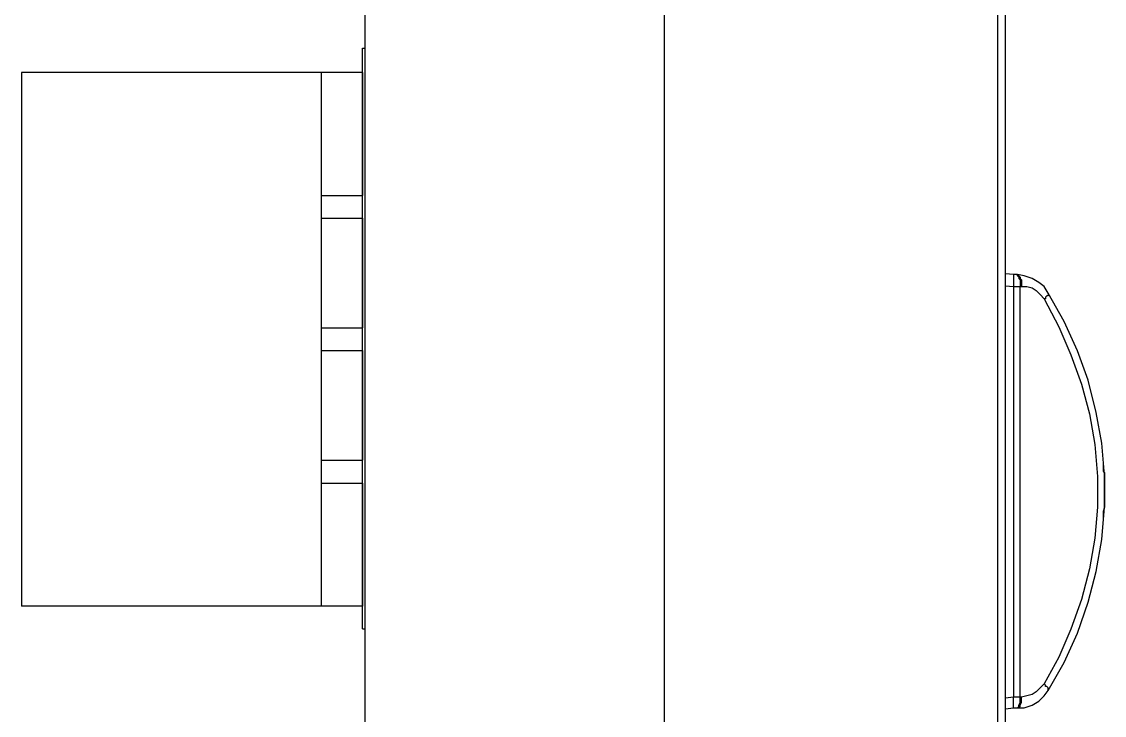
# Model space of a CAD drawing. Header units: centimetres. Extents: x -4.9 to 8, y -12.7 to 4.
# Drawn here: x 4.763 to 7.621, y -3.359 to -1.529 of the extents above; entities that cross this region are included whole.
import ezdxf

# ---------------------------------------------------------------- set-up
doc = ezdxf.new("R2010")
doc.units = ezdxf.units.CM
doc.header["$MEASUREMENT"] = 0
doc.layers.add('Layer 1', color=7, linetype='Continuous')

msp = doc.modelspace()

# ---------------------------------------------------------------- linework, layer by layer
at = {"layer": 'Layer 1', "color": 250, "lineweight": 25}
for points in [[(6.46023, -7.99084), (6.46023, -7.99084), (6.46023, 3.65082), (6.46023, 3.65082)], [(7.33866, 3.65082), (7.33866, 3.65082), (7.33866, -7.99084), (7.33866, -7.99084)], [(7.35982, -7.99084), (7.35982, -7.99084), (7.35982, 3.65082), (7.35982, 3.65082)], [(5.67001, -5.88241), (5.67001, -5.88241), (5.67001, 1.55062), (5.67001, 1.55062)], [(5.67, -5.89005), (5.67, -5.89005), (5.67, 1.54298), (5.67, 1.54298)], [(5.66297, -1.59969), (5.66297, -1.59969), (5.67001, -1.59969), (5.67001, -1.59969)], [(5.66297, -3.13075), (5.66297, -3.13075), (5.66297, -1.59969), (5.66297, -1.59969)], [(5.66297, -1.66319), (5.66297, -1.66319), (5.66297, -1.59969), (5.66297, -1.59969)], [(5.66297, -1.59969), (5.66297, -1.59969), (5.66297, -1.59969), (5.66297, -1.59969)], [(5.55361, -1.66319), (5.55361, -1.66319), (4.76337, -1.66319), (4.76337, -1.66319)], [(4.76337, -1.66319), (4.76337, -1.66319), (4.76337, -3.07078), (4.76337, -3.07078)], [(5.55361, -1.66319), (5.55361, -1.66319), (5.55361, -3.07078), (5.55361, -3.07078)], [(5.66297, -1.66319), (5.66297, -1.66319), (5.55361, -1.66319), (5.55361, -1.66319)], [(5.66297, -1.66319), (5.66297, -1.66319), (5.66297, -1.98774), (5.66297, -1.98774)], [(5.55361, -1.98774), (5.55361, -1.98774), (5.66297, -1.98774), (5.66297, -1.98774)], [(5.66297, -2.04771), (5.66297, -2.04771), (5.66297, -1.98774), (5.66297, -1.98774)], [(5.55361, -2.04771), (5.55361, -2.04771), (5.66297, -2.04771), (5.66297, -2.04771)], [(5.66297, -2.04771), (5.66297, -2.04771), (5.66297, -2.33699), (5.66297, -2.33699)], [(7.38098, -2.19647), (7.38098, -2.19647), (7.35982, -2.19431), (7.35982, -2.19431)], [(7.39157, -2.19647), (7.39157, -2.19647), (7.38804, -2.19647), (7.38804, -2.19647)], [(7.35982, -2.22606), (7.35982, -2.22606), (7.38098, -2.22822), (7.38098, -2.22822)], [(7.38098, -2.22822), (7.38098, -2.22822), (7.38098, -3.31124), (7.38098, -3.31124)], [(7.39862, -3.31124), (7.39862, -3.31124), (7.39862, -2.22822), (7.39862, -2.22822)], [(7.39862, -2.22822), (7.39862, -2.22822), (7.40215, -2.22822), (7.40215, -2.22822)], [(5.55361, -2.33699), (5.55361, -2.33699), (5.66297, -2.33699), (5.66297, -2.33699)], [(5.66297, -2.39696), (5.66297, -2.39696), (5.66297, -2.33699), (5.66297, -2.33699)], [(5.55361, -2.39696), (5.55361, -2.39696), (5.66297, -2.39696), (5.66297, -2.39696)], [(5.66297, -2.39696), (5.66297, -2.39696), (5.66297, -2.68624), (5.66297, -2.68624)], [(5.55361, -2.68624), (5.55361, -2.68624), (5.66297, -2.68624), (5.66297, -2.68624)], [(5.66297, -2.74621), (5.66297, -2.74621), (5.66297, -2.68624), (5.66297, -2.68624)], [(7.61734, -2.6974), (7.61734, -2.6974), (7.61734, -2.6974), (7.61734, -2.6974)], [(5.55361, -2.74621), (5.55361, -2.74621), (5.66297, -2.74621), (5.66297, -2.74621)], [(5.66297, -2.74621), (5.66297, -2.74621), (5.66297, -3.07078), (5.66297, -3.07078)], [(7.61734, -2.83852), (7.61734, -2.83852), (7.61734, -2.83852), (7.61734, -2.83852)], [(5.55361, -3.07078), (5.55361, -3.07078), (4.76337, -3.07078), (4.76337, -3.07078)], [(5.66297, -3.07078), (5.66297, -3.07078), (5.55361, -3.07078), (5.55361, -3.07078)], [(5.66297, -3.13075), (5.66297, -3.13075), (5.66297, -3.07078), (5.66297, -3.07078)], [(5.66297, -3.13075), (5.66297, -3.13075), (5.67001, -3.13075), (5.67001, -3.13075)], [(5.66297, -3.13075), (5.66297, -3.13075), (5.66297, -3.13075), (5.66297, -3.13075)], [(7.38098, -3.31124), (7.38098, -3.31124), (7.35982, -3.31339), (7.35982, -3.31339)], [(7.40215, -3.31124), (7.40215, -3.31124), (7.39862, -3.31124), (7.39862, -3.31124)], [(7.35982, -3.34161), (7.35982, -3.34161), (7.38098, -3.33947), (7.38098, -3.33947)], [(7.38804, -3.33947), (7.38804, -3.33947), (7.39157, -3.33947), (7.39157, -3.33947)]]:
    msp.add_open_spline(points, degree=3, dxfattribs=at)
for points, knots in [([(7.38098, -2.19647), (7.38098, -2.19647), (7.38098, -2.19647), (7.38098, -2.19647), (7.38098, -2.19647), (7.38098, -2.19647), (7.38098, -2.19999), (7.38098, -2.19999), (7.38098, -2.19999), (7.38098, -2.19999), (7.38098, -2.20352), (7.38098, -2.20352), (7.38098, -2.20352), (7.38098, -2.20352), (7.38098, -2.20704), (7.38098, -2.20704), (7.38098, -2.20704), (7.38098, -2.20704), (7.38098, -2.21057), (7.38098, -2.21057), (7.38098, -2.21057), (7.38098, -2.21057), (7.38098, -2.2141), (7.38098, -2.2141), (7.38098, -2.2141), (7.38098, -2.2141), (7.38098, -2.22115), (7.38098, -2.22115), (7.38098, -2.22115), (7.38098, -2.22115), (7.38098, -2.22822), (7.38098, -2.22822)], [0, 0, 0, 0, 0.1111111, 0.1111111, 0.1111111, 0.1111111, 0.2222222, 0.2222222, 0.2222222, 0.2222222, 0.3333333, 0.3333333, 0.3333333, 0.3333333, 0.4444444, 0.4444444, 0.4444444, 0.4444444, 0.5555556, 0.5555556, 0.5555556, 0.5555556, 0.6666667, 0.6666667, 0.6666667, 0.6666667, 0.7777778, 0.7777778, 0.7777778, 0.7777778, 1, 1, 1, 1]), ([(7.38804, -2.19647), (7.38804, -2.19647), (7.3845, -2.19647), (7.3845, -2.19647), (7.3845, -2.19647), (7.3845, -2.19647), (7.38098, -2.19647), (7.38098, -2.19647)], [0, 0, 0, 0, 0.3333333, 0.3333333, 0.3333333, 0.3333333, 1, 1, 1, 1]), ([(7.38804, -2.19647), (7.38804, -2.19647), (7.39157, -2.19647), (7.39157, -2.19647), (7.39157, -2.19647), (7.39157, -2.19647), (7.39157, -2.19999), (7.39157, -2.19999), (7.39157, -2.19999), (7.39157, -2.19999), (7.39509, -2.20352), (7.39509, -2.20352), (7.39509, -2.20352), (7.39509, -2.20352), (7.39509, -2.20704), (7.39509, -2.20704), (7.39509, -2.20704), (7.39509, -2.20704), (7.39862, -2.21057), (7.39862, -2.21057), (7.39862, -2.21057), (7.39862, -2.21057), (7.39862, -2.2141), (7.39862, -2.2141), (7.39862, -2.2141), (7.39862, -2.2141), (7.39862, -2.22115), (7.39862, -2.22115), (7.39862, -2.22115), (7.39862, -2.22115), (7.39862, -2.22822), (7.39862, -2.22822)], [0, 0, 0, 0, 0.1111111, 0.1111111, 0.1111111, 0.1111111, 0.2222222, 0.2222222, 0.2222222, 0.2222222, 0.3333333, 0.3333333, 0.3333333, 0.3333333, 0.4444444, 0.4444444, 0.4444444, 0.4444444, 0.5555556, 0.5555556, 0.5555556, 0.5555556, 0.6666667, 0.6666667, 0.6666667, 0.6666667, 0.7777778, 0.7777778, 0.7777778, 0.7777778, 1, 1, 1, 1]), ([(7.39157, -2.19647), (7.39157, -2.19647), (7.39157, -2.19647), (7.39157, -2.19647), (7.39157, -2.19647), (7.39157, -2.19647), (7.39509, -2.19999), (7.39509, -2.19999), (7.39509, -2.19999), (7.39509, -2.19999), (7.39862, -2.20352), (7.39862, -2.20352), (7.39862, -2.20352), (7.39862, -2.20352), (7.39862, -2.20704), (7.39862, -2.20704), (7.39862, -2.20704), (7.39862, -2.20704), (7.40215, -2.21057), (7.40215, -2.21057), (7.40215, -2.21057), (7.40215, -2.21057), (7.40215, -2.2141), (7.40215, -2.2141), (7.40215, -2.2141), (7.40215, -2.2141), (7.40215, -2.22115), (7.40215, -2.22115), (7.40215, -2.22115), (7.40215, -2.22115), (7.40215, -2.22822), (7.40215, -2.22822)], [0, 0, 0, 0, 0.1111111, 0.1111111, 0.1111111, 0.1111111, 0.2222222, 0.2222222, 0.2222222, 0.2222222, 0.3333333, 0.3333333, 0.3333333, 0.3333333, 0.4444444, 0.4444444, 0.4444444, 0.4444444, 0.5555556, 0.5555556, 0.5555556, 0.5555556, 0.6666667, 0.6666667, 0.6666667, 0.6666667, 0.7777778, 0.7777778, 0.7777778, 0.7777778, 1, 1, 1, 1]), ([(7.47271, -2.24585), (7.47271, -2.24585), (7.46212, -2.22822), (7.46212, -2.22822), (7.46212, -2.22822), (7.46212, -2.22822), (7.448, -2.21763), (7.448, -2.21763), (7.448, -2.21763), (7.448, -2.21763), (7.43037, -2.20704), (7.43037, -2.20704), (7.43037, -2.20704), (7.43037, -2.20704), (7.4092, -2.19999), (7.4092, -2.19999), (7.4092, -2.19999), (7.4092, -2.19999), (7.39157, -2.19647), (7.39157, -2.19647)], [0, 0, 0, 0, 0.1666667, 0.1666667, 0.1666667, 0.1666667, 0.3333333, 0.3333333, 0.3333333, 0.3333333, 0.5, 0.5, 0.5, 0.5, 0.6666667, 0.6666667, 0.6666667, 0.6666667, 1, 1, 1, 1]), ([(7.38098, -2.22822), (7.38098, -2.22822), (7.38804, -2.22822), (7.38804, -2.22822), (7.38804, -2.22822), (7.38804, -2.22822), (7.39509, -2.22822), (7.39509, -2.22822), (7.39509, -2.22822), (7.39509, -2.22822), (7.39862, -2.22822), (7.39862, -2.22822)], [0, 0, 0, 0, 0.25, 0.25, 0.25, 0.25, 0.5, 0.5, 0.5, 0.5, 1, 1, 1, 1]), ([(7.40215, -2.22822), (7.40215, -2.22822), (7.41625, -2.22822), (7.41625, -2.22822), (7.41625, -2.22822), (7.41625, -2.22822), (7.43037, -2.23174), (7.43037, -2.23174), (7.43037, -2.23174), (7.43037, -2.23174), (7.44095, -2.23879), (7.44095, -2.23879), (7.44095, -2.23879), (7.44095, -2.23879), (7.45154, -2.24938), (7.45154, -2.24938), (7.45154, -2.24938), (7.45154, -2.24938), (7.46212, -2.25997), (7.46212, -2.25997)], [0, 0, 0, 0, 0.1666667, 0.1666667, 0.1666667, 0.1666667, 0.3333333, 0.3333333, 0.3333333, 0.3333333, 0.5, 0.5, 0.5, 0.5, 0.6666667, 0.6666667, 0.6666667, 0.6666667, 1, 1, 1, 1]), ([(7.47271, -2.24585), (7.47271, -2.24585), (7.47271, -2.24585), (7.47271, -2.24585), (7.47271, -2.24585), (7.47271, -2.24585), (7.47271, -2.24938), (7.47271, -2.24938), (7.47271, -2.24938), (7.47271, -2.24938), (7.47271, -2.2529), (7.47271, -2.2529), (7.47271, -2.2529), (7.47271, -2.2529), (7.46918, -2.2529), (7.46918, -2.2529), (7.46918, -2.2529), (7.46918, -2.2529), (7.46565, -2.25643), (7.46565, -2.25643), (7.46565, -2.25643), (7.46565, -2.25643), (7.46565, -2.25997), (7.46565, -2.25997), (7.46565, -2.25997), (7.46565, -2.25997), (7.46212, -2.25997), (7.46212, -2.25997)], [0, 0, 0, 0, 0.125, 0.125, 0.125, 0.125, 0.25, 0.25, 0.25, 0.25, 0.375, 0.375, 0.375, 0.375, 0.5, 0.5, 0.5, 0.5, 0.625, 0.625, 0.625, 0.625, 0.75, 0.75, 0.75, 0.75, 1, 1, 1, 1]), ([(7.47271, -3.2936), (7.47271, -3.2936), (7.51504, -3.21952), (7.51504, -3.21952), (7.51504, -3.21952), (7.51504, -3.21952), (7.55032, -3.14191), (7.55032, -3.14191), (7.55032, -3.14191), (7.55032, -3.14191), (7.57854, -3.06077), (7.57854, -3.06077), (7.57854, -3.06077), (7.57854, -3.06077), (7.5997, -2.97963), (7.5997, -2.97963), (7.5997, -2.97963), (7.5997, -2.97963), (7.61382, -2.89497), (7.61382, -2.89497), (7.61382, -2.89497), (7.61382, -2.89497), (7.62087, -2.81029), (7.62087, -2.81029), (7.62087, -2.81029), (7.62087, -2.81029), (7.62087, -2.72563), (7.62087, -2.72563), (7.62087, -2.72563), (7.62087, -2.72563), (7.61382, -2.64097), (7.61382, -2.64097), (7.61382, -2.64097), (7.61382, -2.64097), (7.5997, -2.55982), (7.5997, -2.55982), (7.5997, -2.55982), (7.5997, -2.55982), (7.57854, -2.47515), (7.57854, -2.47515), (7.57854, -2.47515), (7.57854, -2.47515), (7.55032, -2.39754), (7.55032, -2.39754), (7.55032, -2.39754), (7.55032, -2.39754), (7.51504, -2.31993), (7.51504, -2.31993), (7.51504, -2.31993), (7.51504, -2.31993), (7.47271, -2.24585), (7.47271, -2.24585)], [0, 0, 0, 0, 0.0714286, 0.0714286, 0.0714286, 0.0714286, 0.1428571, 0.1428571, 0.1428571, 0.1428571, 0.2142857, 0.2142857, 0.2142857, 0.2142857, 0.2857143, 0.2857143, 0.2857143, 0.2857143, 0.3571429, 0.3571429, 0.3571429, 0.3571429, 0.4285714, 0.4285714, 0.4285714, 0.4285714, 0.5, 0.5, 0.5, 0.5, 0.5714286, 0.5714286, 0.5714286, 0.5714286, 0.6428571, 0.6428571, 0.6428571, 0.6428571, 0.7142857, 0.7142857, 0.7142857, 0.7142857, 0.7857143, 0.7857143, 0.7857143, 0.7857143, 0.8571429, 0.8571429, 0.8571429, 0.8571429, 1, 1, 1, 1]), ([(7.46212, -2.25997), (7.46212, -2.25997), (7.50093, -2.33404), (7.50093, -2.33404), (7.50093, -2.33404), (7.50093, -2.33404), (7.53268, -2.40813), (7.53268, -2.40813), (7.53268, -2.40813), (7.53268, -2.40813), (7.5609, -2.48574), (7.5609, -2.48574), (7.5609, -2.48574), (7.5609, -2.48574), (7.58207, -2.56335), (7.58207, -2.56335), (7.58207, -2.56335), (7.58207, -2.56335), (7.59618, -2.64449), (7.59618, -2.64449), (7.59618, -2.64449), (7.59618, -2.64449), (7.60323, -2.72915), (7.60323, -2.72915), (7.60323, -2.72915), (7.60323, -2.72915), (7.60323, -2.81029), (7.60323, -2.81029), (7.60323, -2.81029), (7.60323, -2.81029), (7.59618, -2.89143), (7.59618, -2.89143), (7.59618, -2.89143), (7.59618, -2.89143), (7.58207, -2.97257), (7.58207, -2.97257), (7.58207, -2.97257), (7.58207, -2.97257), (7.5609, -3.05372), (7.5609, -3.05372), (7.5609, -3.05372), (7.5609, -3.05372), (7.53268, -3.13132), (7.53268, -3.13132), (7.53268, -3.13132), (7.53268, -3.13132), (7.50093, -3.2054), (7.50093, -3.2054), (7.50093, -3.2054), (7.50093, -3.2054), (7.46212, -3.27597), (7.46212, -3.27597)], [0, 0, 0, 0, 0.0714286, 0.0714286, 0.0714286, 0.0714286, 0.1428571, 0.1428571, 0.1428571, 0.1428571, 0.2142857, 0.2142857, 0.2142857, 0.2142857, 0.2857143, 0.2857143, 0.2857143, 0.2857143, 0.3571429, 0.3571429, 0.3571429, 0.3571429, 0.4285714, 0.4285714, 0.4285714, 0.4285714, 0.5, 0.5, 0.5, 0.5, 0.5714286, 0.5714286, 0.5714286, 0.5714286, 0.6428571, 0.6428571, 0.6428571, 0.6428571, 0.7142857, 0.7142857, 0.7142857, 0.7142857, 0.7857143, 0.7857143, 0.7857143, 0.7857143, 0.8571429, 0.8571429, 0.8571429, 0.8571429, 1, 1, 1, 1]), ([(7.61734, -2.6974), (7.61734, -2.6974), (7.61734, -2.6974), (7.61734, -2.6974), (7.61734, -2.6974), (7.61734, -2.6974), (7.61734, -2.70093), (7.61734, -2.70093), (7.61734, -2.70093), (7.61734, -2.70093), (7.61734, -2.70447), (7.61734, -2.70447), (7.61734, -2.70447), (7.61734, -2.70447), (7.61734, -2.70799), (7.61734, -2.70799), (7.61734, -2.70799), (7.61734, -2.70799), (7.61734, -2.71504), (7.61734, -2.71504), (7.61734, -2.71504), (7.61734, -2.71504), (7.62087, -2.71857), (7.62087, -2.71857), (7.62087, -2.71857), (7.62087, -2.71857), (7.62087, -2.7221), (7.62087, -2.7221), (7.62087, -2.7221), (7.62087, -2.7221), (7.62087, -2.73268), (7.62087, -2.73268), (7.62087, -2.73268), (7.62087, -2.73268), (7.62087, -2.73974), (7.62087, -2.73974), (7.62087, -2.73974), (7.62087, -2.73974), (7.62087, -2.74327), (7.62087, -2.74327), (7.62087, -2.74327), (7.62087, -2.74327), (7.62087, -2.75385), (7.62087, -2.75385), (7.62087, -2.75385), (7.62087, -2.75385), (7.62087, -2.7609), (7.62087, -2.7609), (7.62087, -2.7609), (7.62087, -2.7609), (7.62087, -2.76797), (7.62087, -2.76797), (7.62087, -2.76797), (7.62087, -2.76797), (7.62087, -2.77854), (7.62087, -2.77854), (7.62087, -2.77854), (7.62087, -2.77854), (7.62087, -2.7856), (7.62087, -2.7856), (7.62087, -2.7856), (7.62087, -2.7856), (7.62087, -2.78913), (7.62087, -2.78913), (7.62087, -2.78913), (7.62087, -2.78913), (7.62087, -2.79972), (7.62087, -2.79972), (7.62087, -2.79972), (7.62087, -2.79972), (7.62087, -2.80677), (7.62087, -2.80677), (7.62087, -2.80677), (7.62087, -2.80677), (7.62087, -2.81029), (7.62087, -2.81029), (7.62087, -2.81029), (7.62087, -2.81029), (7.61734, -2.82088), (7.61734, -2.82088), (7.61734, -2.82088), (7.61734, -2.82088), (7.61734, -2.8244), (7.61734, -2.8244), (7.61734, -2.8244), (7.61734, -2.8244), (7.61734, -2.82793), (7.61734, -2.82793), (7.61734, -2.82793), (7.61734, -2.82793), (7.61734, -2.83147), (7.61734, -2.83147), (7.61734, -2.83147), (7.61734, -2.83147), (7.61734, -2.83499), (7.61734, -2.83499), (7.61734, -2.83499), (7.61734, -2.83499), (7.61734, -2.83852), (7.61734, -2.83852)], [0, 0, 0, 0, 0.0384615, 0.0384615, 0.0384615, 0.0384615, 0.0769231, 0.0769231, 0.0769231, 0.0769231, 0.1153846, 0.1153846, 0.1153846, 0.1153846, 0.1538462, 0.1538462, 0.1538462, 0.1538462, 0.1923077, 0.1923077, 0.1923077, 0.1923077, 0.2307692, 0.2307692, 0.2307692, 0.2307692, 0.2692308, 0.2692308, 0.2692308, 0.2692308, 0.3076923, 0.3076923, 0.3076923, 0.3076923, 0.3461538, 0.3461538, 0.3461538, 0.3461538, 0.3846154, 0.3846154, 0.3846154, 0.3846154, 0.4230769, 0.4230769, 0.4230769, 0.4230769, 0.4615385, 0.4615385, 0.4615385, 0.4615385, 0.5, 0.5, 0.5, 0.5, 0.5384615, 0.5384615, 0.5384615, 0.5384615, 0.5769231, 0.5769231, 0.5769231, 0.5769231, 0.6153846, 0.6153846, 0.6153846, 0.6153846, 0.6538462, 0.6538462, 0.6538462, 0.6538462, 0.6923077, 0.6923077, 0.6923077, 0.6923077, 0.7307692, 0.7307692, 0.7307692, 0.7307692, 0.7692308, 0.7692308, 0.7692308, 0.7692308, 0.8076923, 0.8076923, 0.8076923, 0.8076923, 0.8461538, 0.8461538, 0.8461538, 0.8461538, 0.8846154, 0.8846154, 0.8846154, 0.8846154, 0.9230769, 0.9230769, 0.9230769, 0.9230769, 1, 1, 1, 1]), ([(7.46212, -3.27597), (7.46212, -3.27597), (7.45154, -3.28654), (7.45154, -3.28654), (7.45154, -3.28654), (7.45154, -3.28654), (7.44095, -3.29713), (7.44095, -3.29713), (7.44095, -3.29713), (7.44095, -3.29713), (7.43037, -3.30418), (7.43037, -3.30418), (7.43037, -3.30418), (7.43037, -3.30418), (7.41625, -3.30772), (7.41625, -3.30772), (7.41625, -3.30772), (7.41625, -3.30772), (7.40215, -3.31124), (7.40215, -3.31124)], [0, 0, 0, 0, 0.1666667, 0.1666667, 0.1666667, 0.1666667, 0.3333333, 0.3333333, 0.3333333, 0.3333333, 0.5, 0.5, 0.5, 0.5, 0.6666667, 0.6666667, 0.6666667, 0.6666667, 1, 1, 1, 1]), ([(7.47271, -3.2936), (7.47271, -3.2936), (7.47271, -3.29007), (7.47271, -3.29007), (7.47271, -3.29007), (7.47271, -3.29007), (7.47271, -3.28654), (7.47271, -3.28654), (7.47271, -3.28654), (7.47271, -3.28654), (7.46918, -3.28302), (7.46918, -3.28302), (7.46918, -3.28302), (7.46918, -3.28302), (7.46565, -3.28302), (7.46565, -3.28302), (7.46565, -3.28302), (7.46565, -3.28302), (7.46565, -3.27949), (7.46565, -3.27949), (7.46565, -3.27949), (7.46565, -3.27949), (7.46212, -3.27597), (7.46212, -3.27597)], [0, 0, 0, 0, 0.1428571, 0.1428571, 0.1428571, 0.1428571, 0.2857143, 0.2857143, 0.2857143, 0.2857143, 0.4285714, 0.4285714, 0.4285714, 0.4285714, 0.5714286, 0.5714286, 0.5714286, 0.5714286, 0.7142857, 0.7142857, 0.7142857, 0.7142857, 1, 1, 1, 1]), ([(7.38098, -3.33947), (7.38098, -3.33947), (7.38098, -3.33947), (7.38098, -3.33947), (7.38098, -3.33947), (7.38098, -3.33947), (7.38098, -3.33593), (7.38098, -3.33593), (7.38098, -3.33593), (7.38098, -3.33593), (7.38098, -3.3324), (7.38098, -3.3324), (7.38098, -3.3324), (7.38098, -3.3324), (7.38098, -3.32535), (7.38098, -3.32535), (7.38098, -3.32535), (7.38098, -3.32535), (7.38098, -3.32182), (7.38098, -3.32182), (7.38098, -3.32182), (7.38098, -3.32182), (7.38098, -3.31477), (7.38098, -3.31477), (7.38098, -3.31477), (7.38098, -3.31477), (7.38098, -3.31124), (7.38098, -3.31124)], [0, 0, 0, 0, 0.125, 0.125, 0.125, 0.125, 0.25, 0.25, 0.25, 0.25, 0.375, 0.375, 0.375, 0.375, 0.5, 0.5, 0.5, 0.5, 0.625, 0.625, 0.625, 0.625, 0.75, 0.75, 0.75, 0.75, 1, 1, 1, 1]), ([(7.39862, -3.31124), (7.39862, -3.31124), (7.39509, -3.31124), (7.39509, -3.31124), (7.39509, -3.31124), (7.39509, -3.31124), (7.38804, -3.31124), (7.38804, -3.31124), (7.38804, -3.31124), (7.38804, -3.31124), (7.38098, -3.31124), (7.38098, -3.31124)], [0, 0, 0, 0, 0.25, 0.25, 0.25, 0.25, 0.5, 0.5, 0.5, 0.5, 1, 1, 1, 1]), ([(7.38804, -3.33947), (7.38804, -3.33947), (7.39157, -3.33947), (7.39157, -3.33947), (7.39157, -3.33947), (7.39157, -3.33947), (7.39509, -3.33593), (7.39509, -3.33593), (7.39509, -3.33593), (7.39509, -3.33593), (7.39509, -3.3324), (7.39509, -3.3324), (7.39509, -3.3324), (7.39509, -3.3324), (7.39862, -3.32535), (7.39862, -3.32535), (7.39862, -3.32535), (7.39862, -3.32535), (7.39862, -3.32182), (7.39862, -3.32182), (7.39862, -3.32182), (7.39862, -3.32182), (7.39862, -3.31477), (7.39862, -3.31477), (7.39862, -3.31477), (7.39862, -3.31477), (7.39862, -3.31124), (7.39862, -3.31124)], [0, 0, 0, 0, 0.125, 0.125, 0.125, 0.125, 0.25, 0.25, 0.25, 0.25, 0.375, 0.375, 0.375, 0.375, 0.5, 0.5, 0.5, 0.5, 0.625, 0.625, 0.625, 0.625, 0.75, 0.75, 0.75, 0.75, 1, 1, 1, 1]), ([(7.39157, -3.33947), (7.39157, -3.33947), (7.4092, -3.33947), (7.4092, -3.33947), (7.4092, -3.33947), (7.4092, -3.33947), (7.43037, -3.3324), (7.43037, -3.3324), (7.43037, -3.3324), (7.43037, -3.3324), (7.448, -3.32182), (7.448, -3.32182), (7.448, -3.32182), (7.448, -3.32182), (7.46212, -3.30772), (7.46212, -3.30772), (7.46212, -3.30772), (7.46212, -3.30772), (7.47271, -3.2936), (7.47271, -3.2936)], [0, 0, 0, 0, 0.1666667, 0.1666667, 0.1666667, 0.1666667, 0.3333333, 0.3333333, 0.3333333, 0.3333333, 0.5, 0.5, 0.5, 0.5, 0.6666667, 0.6666667, 0.6666667, 0.6666667, 1, 1, 1, 1]), ([(7.39157, -3.33947), (7.39157, -3.33947), (7.39157, -3.33947), (7.39157, -3.33947), (7.39157, -3.33947), (7.39157, -3.33947), (7.39509, -3.33947), (7.39509, -3.33947), (7.39509, -3.33947), (7.39509, -3.33947), (7.39862, -3.33593), (7.39862, -3.33593), (7.39862, -3.33593), (7.39862, -3.33593), (7.39862, -3.3324), (7.39862, -3.3324), (7.39862, -3.3324), (7.39862, -3.3324), (7.40215, -3.32535), (7.40215, -3.32535), (7.40215, -3.32535), (7.40215, -3.32535), (7.40215, -3.32182), (7.40215, -3.32182), (7.40215, -3.32182), (7.40215, -3.32182), (7.40215, -3.31477), (7.40215, -3.31477), (7.40215, -3.31477), (7.40215, -3.31477), (7.40215, -3.31124), (7.40215, -3.31124)], [0, 0, 0, 0, 0.1111111, 0.1111111, 0.1111111, 0.1111111, 0.2222222, 0.2222222, 0.2222222, 0.2222222, 0.3333333, 0.3333333, 0.3333333, 0.3333333, 0.4444444, 0.4444444, 0.4444444, 0.4444444, 0.5555556, 0.5555556, 0.5555556, 0.5555556, 0.6666667, 0.6666667, 0.6666667, 0.6666667, 0.7777778, 0.7777778, 0.7777778, 0.7777778, 1, 1, 1, 1]), ([(7.38098, -3.33947), (7.38098, -3.33947), (7.38098, -3.33947), (7.38098, -3.33947), (7.38098, -3.33947), (7.38098, -3.33947), (7.3845, -3.33947), (7.3845, -3.33947), (7.3845, -3.33947), (7.3845, -3.33947), (7.38804, -3.33947), (7.38804, -3.33947)], [0, 0, 0, 0, 0.25, 0.25, 0.25, 0.25, 0.5, 0.5, 0.5, 0.5, 1, 1, 1, 1])]:
    msp.add_open_spline(points, degree=3, knots=knots, dxfattribs=at)

doc.saveas('drawing.dxf')
